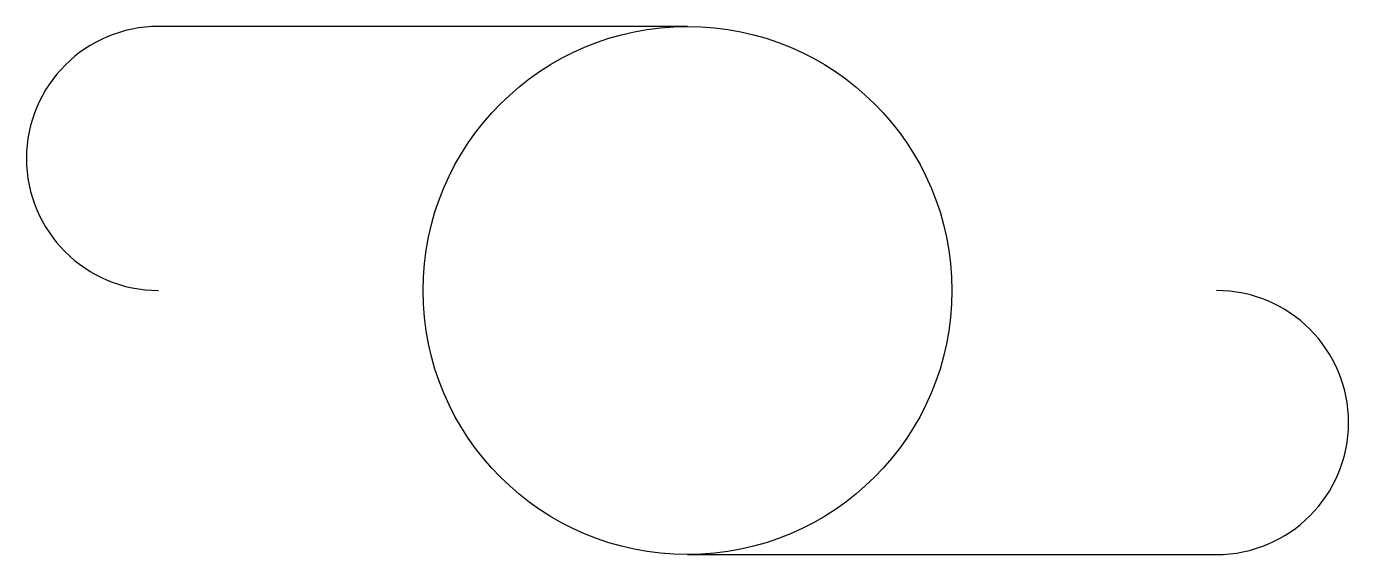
# Model space of a CAD drawing. Header units: feet. Extents: x -0.094 to 0.094, y -0.038 to 0.038.
import ezdxf

# ---------------------------------------------------------------- set-up
doc = ezdxf.new("R2010")
doc.units = ezdxf.units.FT
doc.header["$MEASUREMENT"] = 0

msp = doc.modelspace()

# ---------------------------------------------------------------- linework, layer by layer
for p, q in [((0, 0.0375), (-0.075, 0.0375)), ((0, -0.0375), (0.075, -0.0375))]:
    msp.add_line(p, q)
msp.add_circle((0, 0), 0.0375)
for centre, start, end in [((-0.075, 0.01875), 90, 270), ((0.075, -0.01875), 270, 90)]:
    msp.add_arc(centre, 0.01875, start, end)

doc.saveas('drawing.dxf')
